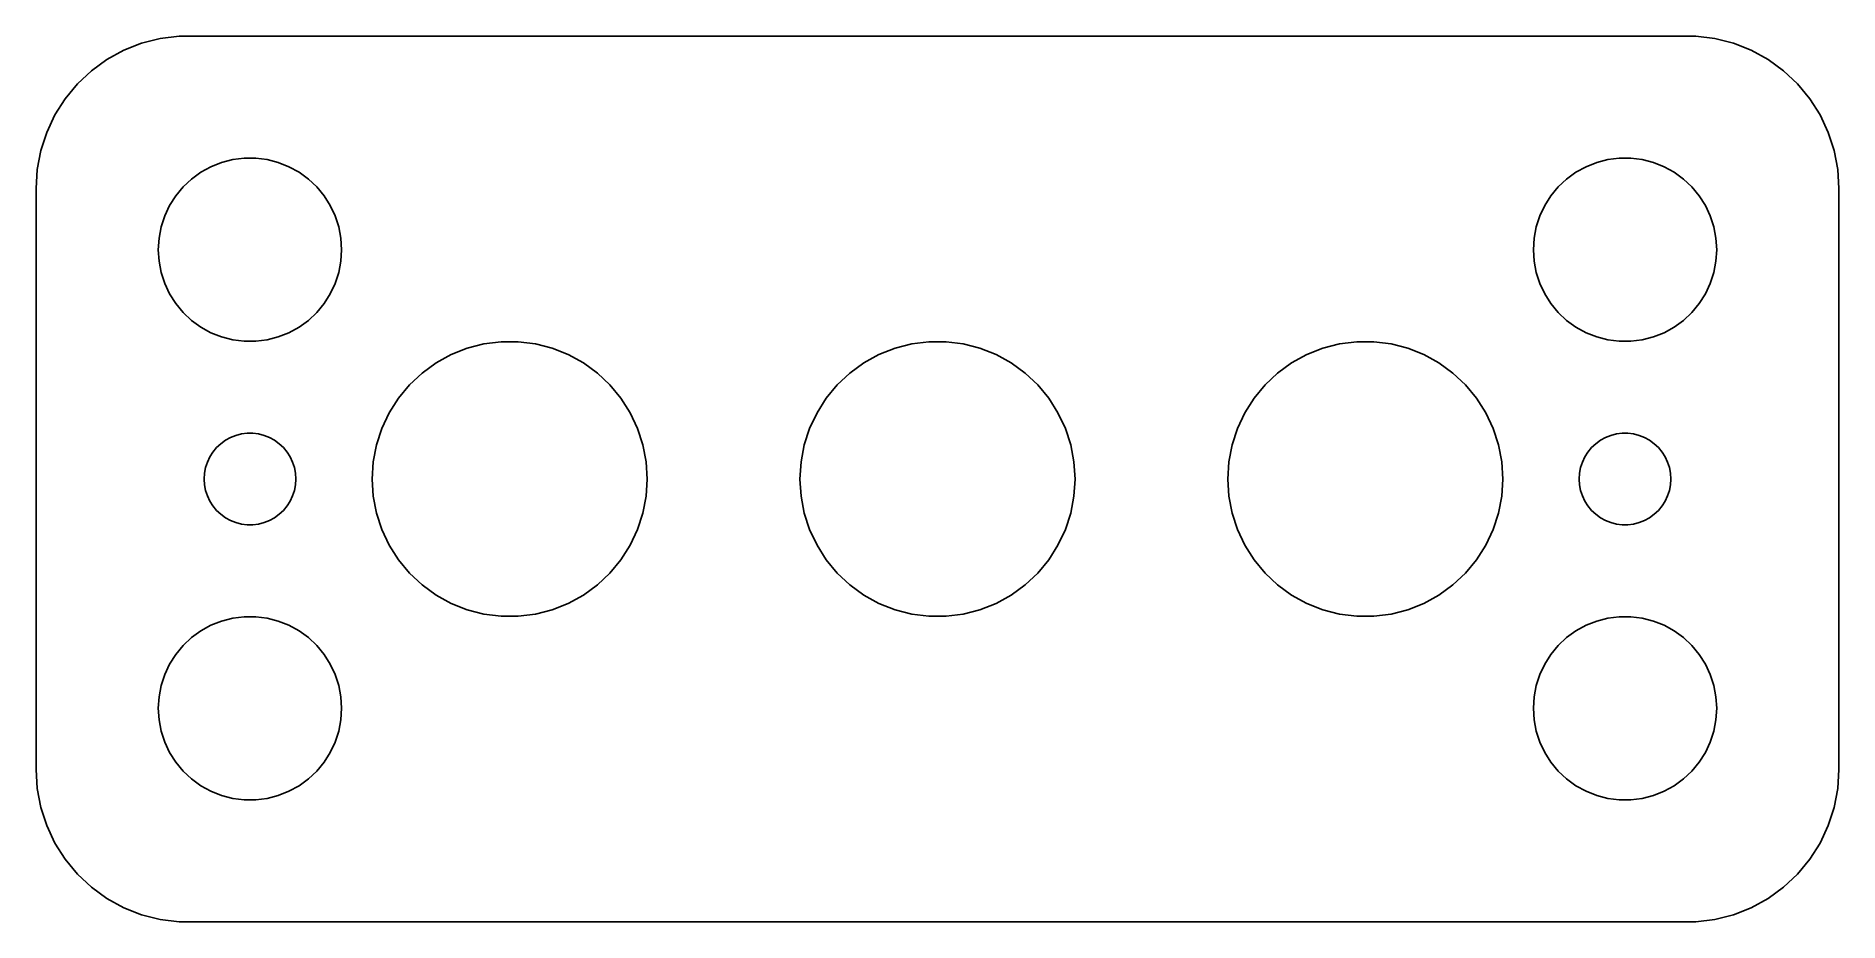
# Model space of a CAD drawing. Header units: metres. Extents: x -29.5 to 29.5, y 24.5 to 53.5.
import ezdxf

# ---------------------------------------------------------------- set-up
doc = ezdxf.new("R2010")
doc.units = ezdxf.units.M

msp = doc.modelspace()

# ---------------------------------------------------------------- linework, layer by layer
for p, q in [((-26.0451, 53.2553), (-26.6289, 53.0241)), ((-25.4369, 53.4114), (-26.0451, 53.2553)), ((-24.8139, 53.4901), (-25.4369, 53.4114)), ((24.8139, 53.4901), (-24.8139, 53.4901)), ((25.4369, 53.4114), (24.8139, 53.4901)), ((26.0451, 53.2553), (25.4369, 53.4114)), ((26.6289, 53.0241), (26.0451, 53.2553)), ((-27.1791, 52.7216), (-27.6871, 52.3526)), ((-26.6289, 53.0241), (-27.1791, 52.7216)), ((27.1791, 52.7216), (26.6289, 53.0241)), ((27.6871, 52.3526), (27.1791, 52.7216)), ((-28.1448, 51.9227), (-28.5451, 51.4389)), ((-27.6871, 52.3526), (-28.1448, 51.9227)), ((28.1448, 51.9227), (27.6871, 52.3526)), ((28.5451, 51.4389), (28.1448, 51.9227)), ((-28.5451, 51.4389), (-28.8815, 50.9088)), ((28.8815, 50.9088), (28.5451, 51.4389)), ((-28.8815, 50.9088), (-29.1489, 50.3406)), ((29.1489, 50.3406), (28.8815, 50.9088)), ((-29.1489, 50.3406), (-29.3429, 49.7434)), ((29.3429, 49.7434), (29.1489, 50.3406)), ((-29.3429, 49.7434), (-29.4606, 49.1267)), ((29.4606, 49.1267), (29.3429, 49.7434)), ((-29.4606, 49.1267), (-29.5, 48.5)), ((-24.4123, 48.8115), (-24.1075, 49.033)), ((-24.1075, 49.033), (-23.7773, 49.2145)), ((-23.7773, 49.2145), (-23.427, 49.3532)), ((-23.427, 49.3532), (-23.0621, 49.4469)), ((-23.0621, 49.4469), (-22.6884, 49.4941)), ((-22.6884, 49.4941), (-22.3116, 49.4941)), ((-22.3116, 49.4941), (-21.9379, 49.4469)), ((-21.9379, 49.4469), (-21.5729, 49.3532)), ((-21.5729, 49.3532), (-21.2227, 49.2145)), ((-21.2227, 49.2145), (-20.8925, 49.033)), ((-20.8925, 49.033), (-20.5877, 48.8115)), ((20.5877, 48.8115), (20.8925, 49.033)), ((20.8925, 49.033), (21.2227, 49.2145)), ((21.2227, 49.2145), (21.5729, 49.3532)), ((21.5729, 49.3532), (21.9379, 49.4469)), ((21.9379, 49.4469), (22.3116, 49.4941)), ((22.3116, 49.4941), (22.6884, 49.4941)), ((22.6884, 49.4941), (23.0621, 49.4469)), ((23.0621, 49.4469), (23.427, 49.3532)), ((23.427, 49.3532), (23.7773, 49.2145)), ((23.7773, 49.2145), (24.1075, 49.033)), ((24.1075, 49.033), (24.4123, 48.8115)), ((29.5, 48.5), (29.4606, 49.1267)), ((-29.5, 48.5), (-29.5, 29.5)), ((-24.927, 48.2634), (-24.6869, 48.5536)), ((-24.6869, 48.5536), (-24.4123, 48.8115)), ((-20.5877, 48.8115), (-20.3131, 48.5536)), ((-20.3131, 48.5536), (-20.0729, 48.2634)), ((20.0729, 48.2634), (20.3131, 48.5536)), ((20.3131, 48.5536), (20.5877, 48.8115)), ((24.4123, 48.8115), (24.6869, 48.5536)), ((24.6869, 48.5536), (24.927, 48.2634)), ((29.5, 29.5), (29.5, 48.5)), ((-25.2893, 47.6044), (-25.1289, 47.9453)), ((-25.1289, 47.9453), (-24.927, 48.2634)), ((-20.0729, 48.2634), (-19.8711, 47.9453)), ((-19.8711, 47.9453), (-19.7107, 47.6044)), ((19.7107, 47.6044), (19.8711, 47.9453)), ((19.8711, 47.9453), (20.0729, 48.2634)), ((24.927, 48.2634), (25.1289, 47.9453)), ((25.1289, 47.9453), (25.2893, 47.6044)), ((-25.4763, 46.876), (-25.4057, 47.2461)), ((-25.4057, 47.2461), (-25.2893, 47.6044)), ((-19.7107, 47.6044), (-19.5942, 47.2461)), ((-19.5942, 47.2461), (-19.5237, 46.876)), ((19.5237, 46.876), (19.5942, 47.2461)), ((19.5942, 47.2461), (19.7107, 47.6044)), ((25.2893, 47.6044), (25.4057, 47.2461)), ((25.4057, 47.2461), (25.4763, 46.876)), ((-25.5, 46.5), (-25.4763, 46.876)), ((-19.5237, 46.876), (-19.5, 46.5)), ((19.5, 46.5), (19.5237, 46.876)), ((25.4763, 46.876), (25.5, 46.5)), ((-25.4763, 46.124), (-25.5, 46.5)), ((-25.4057, 45.7539), (-25.4763, 46.124)), ((-19.5237, 46.124), (-19.5942, 45.7539)), ((-19.5, 46.5), (-19.5237, 46.124)), ((19.5237, 46.124), (19.5, 46.5)), ((19.5942, 45.7539), (19.5237, 46.124)), ((25.4763, 46.124), (25.4057, 45.7539)), ((25.5, 46.5), (25.4763, 46.124)), ((-25.2893, 45.3956), (-25.4057, 45.7539)), ((-19.5942, 45.7539), (-19.7107, 45.3956)), ((19.7107, 45.3956), (19.5942, 45.7539)), ((25.4057, 45.7539), (25.2893, 45.3956)), ((-25.1289, 45.0547), (-25.2893, 45.3956)), ((-24.927, 44.7366), (-25.1289, 45.0547)), ((-19.8711, 45.0547), (-20.0729, 44.7366)), ((-19.7107, 45.3956), (-19.8711, 45.0547)), ((19.8711, 45.0547), (19.7107, 45.3956)), ((20.0729, 44.7366), (19.8711, 45.0547)), ((25.1289, 45.0547), (24.927, 44.7366)), ((25.2893, 45.3956), (25.1289, 45.0547)), ((-24.6869, 44.4464), (-24.927, 44.7366)), ((-24.4123, 44.1884), (-24.6869, 44.4464)), ((-20.3131, 44.4464), (-20.5877, 44.1884)), ((-20.0729, 44.7366), (-20.3131, 44.4464)), ((20.3131, 44.4464), (20.0729, 44.7366)), ((20.5877, 44.1884), (20.3131, 44.4464)), ((24.6869, 44.4464), (24.4123, 44.1884)), ((24.927, 44.7366), (24.6869, 44.4464)), ((-24.1075, 43.967), (-24.4123, 44.1884)), ((-23.7773, 43.7855), (-24.1075, 43.967)), ((-23.427, 43.6468), (-23.7773, 43.7855)), ((-21.2227, 43.7855), (-21.5729, 43.6468)), ((-20.8925, 43.967), (-21.2227, 43.7855)), ((-20.5877, 44.1884), (-20.8925, 43.967)), ((20.8925, 43.967), (20.5877, 44.1884)), ((21.2227, 43.7855), (20.8925, 43.967)), ((21.5729, 43.6468), (21.2227, 43.7855)), ((23.7773, 43.7855), (23.427, 43.6468)), ((24.1075, 43.967), (23.7773, 43.7855)), ((24.4123, 44.1884), (24.1075, 43.967)), ((-23.0621, 43.5531), (-23.427, 43.6468)), ((-22.6884, 43.5059), (-23.0621, 43.5531)), ((-22.3116, 43.5059), (-22.6884, 43.5059)), ((-21.9379, 43.5531), (-22.3116, 43.5059)), ((-21.5729, 43.6468), (-21.9379, 43.5531)), ((-16.4112, 42.7995), (-15.916, 43.0717)), ((-15.916, 43.0717), (-15.3906, 43.2797)), ((-15.3906, 43.2797), (-14.8432, 43.4203)), ((-14.8432, 43.4203), (-14.2825, 43.4911)), ((-14.2825, 43.4911), (-13.7174, 43.4911)), ((-13.7174, 43.4911), (-13.1568, 43.4203)), ((-13.1568, 43.4203), (-12.6094, 43.2797)), ((-12.6094, 43.2797), (-12.084, 43.0717)), ((-12.084, 43.0717), (-11.5888, 42.7995)), ((-2.41121, 42.7995), (-1.916, 43.0717)), ((-1.916, 43.0717), (-1.39056, 43.2797)), ((-1.39056, 43.2797), (-0.8432, 43.4203)), ((-0.8432, 43.4203), (-0.28255, 43.4911)), ((-0.28255, 43.4911), (0.28255, 43.4911)), ((0.28255, 43.4911), (0.8432, 43.4203)), ((0.8432, 43.4203), (1.39056, 43.2797)), ((1.39056, 43.2797), (1.916, 43.0717)), ((1.916, 43.0717), (2.41121, 42.7995)), ((11.5888, 42.7995), (12.084, 43.0717)), ((12.084, 43.0717), (12.6094, 43.2797)), ((12.6094, 43.2797), (13.1568, 43.4203)), ((13.1568, 43.4203), (13.7174, 43.4911)), ((13.7174, 43.4911), (14.2825, 43.4911)), ((14.2825, 43.4911), (14.8432, 43.4203)), ((14.8432, 43.4203), (15.3906, 43.2797)), ((15.3906, 43.2797), (15.916, 43.0717)), ((15.916, 43.0717), (16.4112, 42.7995)), ((21.9379, 43.5531), (21.5729, 43.6468)), ((22.3116, 43.5059), (21.9379, 43.5531)), ((22.6884, 43.5059), (22.3116, 43.5059)), ((23.0621, 43.5531), (22.6884, 43.5059)), ((23.427, 43.6468), (23.0621, 43.5531)), ((-16.8684, 42.4673), (-16.4112, 42.7995)), ((-11.5888, 42.7995), (-11.1316, 42.4673)), ((-2.86839, 42.4673), (-2.41121, 42.7995)), ((2.41121, 42.7995), (2.86839, 42.4673)), ((11.1316, 42.4673), (11.5888, 42.7995)), ((16.4112, 42.7995), (16.8684, 42.4673)), ((-17.6406, 41.645), (-17.2803, 42.0805)), ((-17.2803, 42.0805), (-16.8684, 42.4673)), ((-11.1316, 42.4673), (-10.7196, 42.0805)), ((-10.7196, 42.0805), (-10.3594, 41.645)), ((-3.64056, 41.645), (-3.28035, 42.0805)), ((-3.28035, 42.0805), (-2.86839, 42.4673)), ((2.86839, 42.4673), (3.28035, 42.0805)), ((3.28035, 42.0805), (3.64056, 41.645)), ((10.3594, 41.645), (10.7196, 42.0805)), ((10.7196, 42.0805), (11.1316, 42.4673)), ((16.8684, 42.4673), (17.2803, 42.0805)), ((17.2803, 42.0805), (17.6406, 41.645)), ((-17.9434, 41.1679), (-17.6406, 41.645)), ((-10.3594, 41.645), (-10.0566, 41.1679)), ((-3.94337, 41.1679), (-3.64056, 41.645)), ((3.64056, 41.645), (3.94337, 41.1679)), ((10.0566, 41.1679), (10.3594, 41.645)), ((17.6406, 41.645), (17.9434, 41.1679)), ((-18.184, 40.6566), (-17.9434, 41.1679)), ((-10.0566, 41.1679), (-9.81599, 40.6566)), ((-4.18399, 40.6566), (-3.94337, 41.1679)), ((3.94337, 41.1679), (4.18399, 40.6566)), ((9.81599, 40.6566), (10.0566, 41.1679)), ((17.9434, 41.1679), (18.184, 40.6566)), ((-23.5934, 40.0268), (-23.4561, 40.1558)), ((-23.4561, 40.1558), (-23.3037, 40.2665)), ((-23.3037, 40.2665), (-23.1387, 40.3572)), ((-23.1387, 40.3572), (-22.9635, 40.4266)), ((-22.9635, 40.4266), (-22.7811, 40.4734)), ((-22.7811, 40.4734), (-22.5942, 40.497)), ((-22.5942, 40.497), (-22.4058, 40.497)), ((-22.4058, 40.497), (-22.2189, 40.4734)), ((-22.2189, 40.4734), (-22.0365, 40.4266)), ((-22.0365, 40.4266), (-21.8613, 40.3572)), ((-21.8613, 40.3572), (-21.6963, 40.2665)), ((-21.6963, 40.2665), (-21.5439, 40.1558)), ((-21.5439, 40.1558), (-21.4065, 40.0268)), ((-18.3586, 40.1191), (-18.184, 40.6566)), ((-9.81599, 40.6566), (-9.64137, 40.1191)), ((-4.35861, 40.1191), (-4.18399, 40.6566)), ((4.18399, 40.6566), (4.35861, 40.1191)), ((9.64137, 40.1191), (9.81599, 40.6566)), ((18.184, 40.6566), (18.3586, 40.1191)), ((21.4065, 40.0268), (21.5439, 40.1558)), ((21.5439, 40.1558), (21.6963, 40.2665)), ((21.6963, 40.2665), (21.8613, 40.3572)), ((21.8613, 40.3572), (22.0365, 40.4266)), ((22.0365, 40.4266), (22.2189, 40.4734)), ((22.2189, 40.4734), (22.4058, 40.497)), ((22.4058, 40.497), (22.5942, 40.497)), ((22.5942, 40.497), (22.7811, 40.4734)), ((22.7811, 40.4734), (22.9635, 40.4266)), ((22.9635, 40.4266), (23.1387, 40.3572)), ((23.1387, 40.3572), (23.3037, 40.2665)), ((23.3037, 40.2665), (23.4561, 40.1558)), ((23.4561, 40.1558), (23.5934, 40.0268)), ((-23.9529, 39.373), (-23.8947, 39.5522)), ((-23.8947, 39.5522), (-23.8145, 39.7226)), ((-23.8145, 39.7226), (-23.7135, 39.8817)), ((-23.7135, 39.8817), (-23.5934, 40.0268)), ((-21.4065, 40.0268), (-21.2865, 39.8817)), ((-21.2865, 39.8817), (-21.1855, 39.7226)), ((-21.1855, 39.7226), (-21.1053, 39.5522)), ((-21.1053, 39.5522), (-21.0471, 39.373)), ((-18.5, 39), (-18.4645, 39.564)), ((-18.4645, 39.564), (-18.3586, 40.1191)), ((-9.64137, 40.1191), (-9.53548, 39.564)), ((-9.53548, 39.564), (-9.5, 39)), ((-4.5, 39), (-4.46451, 39.564)), ((-4.46451, 39.564), (-4.35861, 40.1191)), ((4.35861, 40.1191), (4.46451, 39.564)), ((4.46451, 39.564), (4.5, 39)), ((9.5, 39), (9.53548, 39.564)), ((9.53548, 39.564), (9.64137, 40.1191)), ((18.3586, 40.1191), (18.4645, 39.564)), ((18.4645, 39.564), (18.5, 39)), ((21.0471, 39.373), (21.1053, 39.5522)), ((21.1053, 39.5522), (21.1855, 39.7226)), ((21.1855, 39.7226), (21.2865, 39.8817)), ((21.2865, 39.8817), (21.4065, 40.0268)), ((23.5934, 40.0268), (23.7135, 39.8817)), ((23.7135, 39.8817), (23.8145, 39.7226)), ((23.8145, 39.7226), (23.8947, 39.5522)), ((23.8947, 39.5522), (23.9529, 39.373)), ((-24, 39), (-23.9882, 39.188)), ((-23.9882, 38.812), (-24, 39)), ((-23.9882, 39.188), (-23.9529, 39.373)), ((-21.0471, 39.373), (-21.0118, 39.188)), ((-21.0118, 39.188), (-21, 39)), ((-21, 39), (-21.0118, 38.812)), ((-18.4645, 38.436), (-18.5, 39)), ((-9.5, 39), (-9.53548, 38.436)), ((-4.46451, 38.436), (-4.5, 39)), ((4.5, 39), (4.46451, 38.436)), ((9.53548, 38.436), (9.5, 39)), ((18.5, 39), (18.4645, 38.436)), ((21, 39), (21.0118, 39.188)), ((21.0118, 38.812), (21, 39)), ((21.0118, 39.188), (21.0471, 39.373)), ((23.9529, 39.373), (23.9882, 39.188)), ((23.9882, 39.188), (24, 39)), ((24, 39), (23.9882, 38.812)), ((-23.9529, 38.627), (-23.9882, 38.812)), ((-23.8947, 38.4478), (-23.9529, 38.627)), ((-23.8145, 38.2774), (-23.8947, 38.4478)), ((-21.1053, 38.4478), (-21.1855, 38.2774)), ((-21.0471, 38.627), (-21.1053, 38.4478)), ((-21.0118, 38.812), (-21.0471, 38.627)), ((-18.3586, 37.8809), (-18.4645, 38.436)), ((-9.53548, 38.436), (-9.64137, 37.8809)), ((-4.35861, 37.8809), (-4.46451, 38.436)), ((4.46451, 38.436), (4.35861, 37.8809)), ((9.64137, 37.8809), (9.53548, 38.436)), ((18.4645, 38.436), (18.3586, 37.8809)), ((21.0471, 38.627), (21.0118, 38.812)), ((21.1053, 38.4478), (21.0471, 38.627)), ((21.1855, 38.2774), (21.1053, 38.4478)), ((23.8947, 38.4478), (23.8145, 38.2774)), ((23.9529, 38.627), (23.8947, 38.4478)), ((23.9882, 38.812), (23.9529, 38.627)), ((-23.7135, 38.1183), (-23.8145, 38.2774)), ((-23.5934, 37.9732), (-23.7135, 38.1183)), ((-23.4561, 37.8442), (-23.5934, 37.9732)), ((-23.3037, 37.7335), (-23.4561, 37.8442)), ((-21.5439, 37.8442), (-21.6963, 37.7335)), ((-21.4065, 37.9732), (-21.5439, 37.8442)), ((-21.2865, 38.1183), (-21.4065, 37.9732)), ((-21.1855, 38.2774), (-21.2865, 38.1183)), ((-18.184, 37.3434), (-18.3586, 37.8809)), ((-9.64137, 37.8809), (-9.81599, 37.3434)), ((-4.18399, 37.3434), (-4.35861, 37.8809)), ((4.35861, 37.8809), (4.18399, 37.3434)), ((9.81599, 37.3434), (9.64137, 37.8809)), ((18.3586, 37.8809), (18.184, 37.3434)), ((21.2865, 38.1183), (21.1855, 38.2774)), ((21.4065, 37.9732), (21.2865, 38.1183)), ((21.5439, 37.8442), (21.4065, 37.9732)), ((21.6963, 37.7335), (21.5439, 37.8442)), ((23.4561, 37.8442), (23.3037, 37.7335)), ((23.5934, 37.9732), (23.4561, 37.8442)), ((23.7135, 38.1183), (23.5934, 37.9732)), ((23.8145, 38.2774), (23.7135, 38.1183)), ((-23.1387, 37.6428), (-23.3037, 37.7335)), ((-22.9635, 37.5734), (-23.1387, 37.6428)), ((-22.7811, 37.5266), (-22.9635, 37.5734)), ((-22.5942, 37.503), (-22.7811, 37.5266)), ((-22.4058, 37.503), (-22.5942, 37.503)), ((-22.2189, 37.5266), (-22.4058, 37.503)), ((-22.0365, 37.5734), (-22.2189, 37.5266)), ((-21.8613, 37.6428), (-22.0365, 37.5734)), ((-21.6963, 37.7335), (-21.8613, 37.6428)), ((-17.9434, 36.8321), (-18.184, 37.3434)), ((-9.81599, 37.3434), (-10.0566, 36.8321)), ((-3.94337, 36.8321), (-4.18399, 37.3434)), ((4.18399, 37.3434), (3.94337, 36.8321)), ((10.0566, 36.8321), (9.81599, 37.3434)), ((18.184, 37.3434), (17.9434, 36.8321)), ((21.8613, 37.6428), (21.6963, 37.7335)), ((22.0365, 37.5734), (21.8613, 37.6428)), ((22.2189, 37.5266), (22.0365, 37.5734)), ((22.4058, 37.503), (22.2189, 37.5266)), ((22.5942, 37.503), (22.4058, 37.503)), ((22.7811, 37.5266), (22.5942, 37.503)), ((22.9635, 37.5734), (22.7811, 37.5266)), ((23.1387, 37.6428), (22.9635, 37.5734)), ((23.3037, 37.7335), (23.1387, 37.6428)), ((-17.6406, 36.355), (-17.9434, 36.8321)), ((-10.0566, 36.8321), (-10.3594, 36.355)), ((-3.64056, 36.355), (-3.94337, 36.8321)), ((3.94337, 36.8321), (3.64056, 36.355)), ((10.3594, 36.355), (10.0566, 36.8321)), ((17.9434, 36.8321), (17.6406, 36.355)), ((-17.2803, 35.9195), (-17.6406, 36.355)), ((-10.3594, 36.355), (-10.7196, 35.9195)), ((-3.28035, 35.9195), (-3.64056, 36.355)), ((3.64056, 36.355), (3.28035, 35.9195)), ((10.7196, 35.9195), (10.3594, 36.355)), ((17.6406, 36.355), (17.2803, 35.9195)), ((-16.8684, 35.5327), (-17.2803, 35.9195)), ((-16.4112, 35.2005), (-16.8684, 35.5327)), ((-11.1316, 35.5327), (-11.5888, 35.2005)), ((-10.7196, 35.9195), (-11.1316, 35.5327)), ((-2.86839, 35.5327), (-3.28035, 35.9195)), ((-2.41121, 35.2005), (-2.86839, 35.5327)), ((2.86839, 35.5327), (2.41121, 35.2005)), ((3.28035, 35.9195), (2.86839, 35.5327)), ((11.1316, 35.5327), (10.7196, 35.9195)), ((11.5888, 35.2005), (11.1316, 35.5327)), ((16.8684, 35.5327), (16.4112, 35.2005)), ((17.2803, 35.9195), (16.8684, 35.5327)), ((-15.916, 34.9283), (-16.4112, 35.2005)), ((-15.3906, 34.7203), (-15.916, 34.9283)), ((-12.084, 34.9283), (-12.6094, 34.7203)), ((-11.5888, 35.2005), (-12.084, 34.9283)), ((-1.916, 34.9283), (-2.41121, 35.2005)), ((-1.39056, 34.7203), (-1.916, 34.9283)), ((1.916, 34.9283), (1.39056, 34.7203)), ((2.41121, 35.2005), (1.916, 34.9283)), ((12.084, 34.9283), (11.5888, 35.2005)), ((12.6094, 34.7203), (12.084, 34.9283)), ((15.916, 34.9283), (15.3906, 34.7203)), ((16.4112, 35.2005), (15.916, 34.9283)), ((-23.7773, 34.2145), (-23.427, 34.3532)), ((-23.427, 34.3532), (-23.0621, 34.4469)), ((-23.0621, 34.4469), (-22.6884, 34.4941)), ((-22.6884, 34.4941), (-22.3116, 34.4941)), ((-22.3116, 34.4941), (-21.9379, 34.4469)), ((-21.9379, 34.4469), (-21.5729, 34.3532)), ((-21.5729, 34.3532), (-21.2227, 34.2145)), ((-14.8432, 34.5797), (-15.3906, 34.7203)), ((-14.2825, 34.5089), (-14.8432, 34.5797)), ((-13.7174, 34.5089), (-14.2825, 34.5089)), ((-13.1568, 34.5797), (-13.7174, 34.5089)), ((-12.6094, 34.7203), (-13.1568, 34.5797)), ((-0.8432, 34.5797), (-1.39056, 34.7203)), ((-0.28255, 34.5089), (-0.8432, 34.5797)), ((0.28255, 34.5089), (-0.28255, 34.5089)), ((0.8432, 34.5797), (0.28255, 34.5089)), ((1.39056, 34.7203), (0.8432, 34.5797)), ((13.1568, 34.5797), (12.6094, 34.7203)), ((13.7174, 34.5089), (13.1568, 34.5797)), ((14.2825, 34.5089), (13.7174, 34.5089)), ((14.8432, 34.5797), (14.2825, 34.5089)), ((15.3906, 34.7203), (14.8432, 34.5797)), ((21.2227, 34.2145), (21.5729, 34.3532)), ((21.5729, 34.3532), (21.9379, 34.4469)), ((21.9379, 34.4469), (22.3116, 34.4941)), ((22.3116, 34.4941), (22.6884, 34.4941)), ((22.6884, 34.4941), (23.0621, 34.4469)), ((23.0621, 34.4469), (23.427, 34.3532)), ((23.427, 34.3532), (23.7773, 34.2145)), ((-24.6869, 33.5536), (-24.4123, 33.8116)), ((-24.4123, 33.8116), (-24.1075, 34.033)), ((-24.1075, 34.033), (-23.7773, 34.2145)), ((-21.2227, 34.2145), (-20.8925, 34.033)), ((-20.8925, 34.033), (-20.5877, 33.8116)), ((-20.5877, 33.8116), (-20.3131, 33.5536)), ((20.3131, 33.5536), (20.5877, 33.8116)), ((20.5877, 33.8116), (20.8925, 34.033)), ((20.8925, 34.033), (21.2227, 34.2145)), ((23.7773, 34.2145), (24.1075, 34.033)), ((24.1075, 34.033), (24.4123, 33.8116)), ((24.4123, 33.8116), (24.6869, 33.5536)), ((-25.1289, 32.9453), (-24.927, 33.2634)), ((-24.927, 33.2634), (-24.6869, 33.5536)), ((-20.3131, 33.5536), (-20.0729, 33.2634)), ((-20.0729, 33.2634), (-19.8711, 32.9453)), ((19.8711, 32.9453), (20.0729, 33.2634)), ((20.0729, 33.2634), (20.3131, 33.5536)), ((24.6869, 33.5536), (24.927, 33.2634)), ((24.927, 33.2634), (25.1289, 32.9453)), ((-25.4057, 32.2461), (-25.2893, 32.6044)), ((-25.2893, 32.6044), (-25.1289, 32.9453)), ((-19.8711, 32.9453), (-19.7107, 32.6044)), ((-19.7107, 32.6044), (-19.5942, 32.2461)), ((19.5942, 32.2461), (19.7107, 32.6044)), ((19.7107, 32.6044), (19.8711, 32.9453)), ((25.1289, 32.9453), (25.2893, 32.6044)), ((25.2893, 32.6044), (25.4057, 32.2461)), ((-25.5, 31.5), (-25.4763, 31.876)), ((-25.4763, 31.876), (-25.4057, 32.2461)), ((-19.5942, 32.2461), (-19.5237, 31.876)), ((-19.5237, 31.876), (-19.5, 31.5)), ((19.5, 31.5), (19.5237, 31.876)), ((19.5237, 31.876), (19.5942, 32.2461)), ((25.4057, 32.2461), (25.4763, 31.876)), ((25.4763, 31.876), (25.5, 31.5)), ((-25.4763, 31.124), (-25.5, 31.5)), ((-19.5, 31.5), (-19.5237, 31.124)), ((19.5237, 31.124), (19.5, 31.5)), ((25.5, 31.5), (25.4763, 31.124)), ((-25.4057, 30.7539), (-25.4763, 31.124)), ((-25.2893, 30.3956), (-25.4057, 30.7539)), ((-19.5942, 30.7539), (-19.7107, 30.3956)), ((-19.5237, 31.124), (-19.5942, 30.7539)), ((19.5942, 30.7539), (19.5237, 31.124)), ((19.7107, 30.3956), (19.5942, 30.7539)), ((25.4057, 30.7539), (25.2893, 30.3956)), ((25.4763, 31.124), (25.4057, 30.7539)), ((-25.1289, 30.0547), (-25.2893, 30.3956)), ((-19.7107, 30.3956), (-19.8711, 30.0547)), ((19.8711, 30.0547), (19.7107, 30.3956)), ((25.2893, 30.3956), (25.1289, 30.0547)), ((-29.5, 29.5), (-29.4606, 28.8733)), ((-24.927, 29.7366), (-25.1289, 30.0547)), ((-24.6869, 29.4464), (-24.927, 29.7366)), ((-20.0729, 29.7366), (-20.3131, 29.4464)), ((-19.8711, 30.0547), (-20.0729, 29.7366)), ((20.0729, 29.7366), (19.8711, 30.0547)), ((20.3131, 29.4464), (20.0729, 29.7366)), ((24.927, 29.7366), (24.6869, 29.4464)), ((25.1289, 30.0547), (24.927, 29.7366)), ((29.4606, 28.8733), (29.5, 29.5)), ((-24.4123, 29.1885), (-24.6869, 29.4464)), ((-24.1075, 28.967), (-24.4123, 29.1885)), ((-23.7773, 28.7855), (-24.1075, 28.967)), ((-20.8925, 28.967), (-21.2227, 28.7855)), ((-20.5877, 29.1885), (-20.8925, 28.967)), ((-20.3131, 29.4464), (-20.5877, 29.1885)), ((20.5877, 29.1885), (20.3131, 29.4464)), ((20.8925, 28.967), (20.5877, 29.1885)), ((21.2227, 28.7855), (20.8925, 28.967)), ((24.1075, 28.967), (23.7773, 28.7855)), ((24.4123, 29.1885), (24.1075, 28.967)), ((24.6869, 29.4464), (24.4123, 29.1885)), ((-29.4606, 28.8733), (-29.3429, 28.2566)), ((-23.427, 28.6468), (-23.7773, 28.7855)), ((-23.0621, 28.5531), (-23.427, 28.6468)), ((-22.6884, 28.5059), (-23.0621, 28.5531)), ((-22.3116, 28.5059), (-22.6884, 28.5059)), ((-21.9379, 28.5531), (-22.3116, 28.5059)), ((-21.5729, 28.6468), (-21.9379, 28.5531)), ((-21.2227, 28.7855), (-21.5729, 28.6468)), ((21.5729, 28.6468), (21.2227, 28.7855)), ((21.9379, 28.5531), (21.5729, 28.6468)), ((22.3116, 28.5059), (21.9379, 28.5531)), ((22.6884, 28.5059), (22.3116, 28.5059)), ((23.0621, 28.5531), (22.6884, 28.5059)), ((23.427, 28.6468), (23.0621, 28.5531)), ((23.7773, 28.7855), (23.427, 28.6468)), ((29.3429, 28.2566), (29.4606, 28.8733)), ((-29.3429, 28.2566), (-29.1489, 27.6594)), ((29.1489, 27.6594), (29.3429, 28.2566)), ((-29.1489, 27.6594), (-28.8815, 27.0912)), ((28.8815, 27.0912), (29.1489, 27.6594)), ((-28.8815, 27.0912), (-28.5451, 26.5611)), ((-28.5451, 26.5611), (-28.1448, 26.0773)), ((28.1448, 26.0773), (28.5451, 26.5611)), ((28.5451, 26.5611), (28.8815, 27.0912)), ((-28.1448, 26.0773), (-27.6871, 25.6474)), ((27.6871, 25.6474), (28.1448, 26.0773)), ((-27.6871, 25.6474), (-27.1791, 25.2784)), ((27.1791, 25.2784), (27.6871, 25.6474)), ((-27.1791, 25.2784), (-26.6289, 24.9759)), ((-26.6289, 24.9759), (-26.0451, 24.7447)), ((26.0451, 24.7447), (26.6289, 24.9759)), ((26.6289, 24.9759), (27.1791, 25.2784)), ((-26.0451, 24.7447), (-25.4369, 24.5886)), ((-25.4369, 24.5886), (-24.8139, 24.5099)), ((-24.8139, 24.5099), (24.8139, 24.5099)), ((24.8139, 24.5099), (25.4369, 24.5886)), ((25.4369, 24.5886), (26.0451, 24.7447))]:
    msp.add_line(p, q)

doc.saveas('drawing.dxf')
